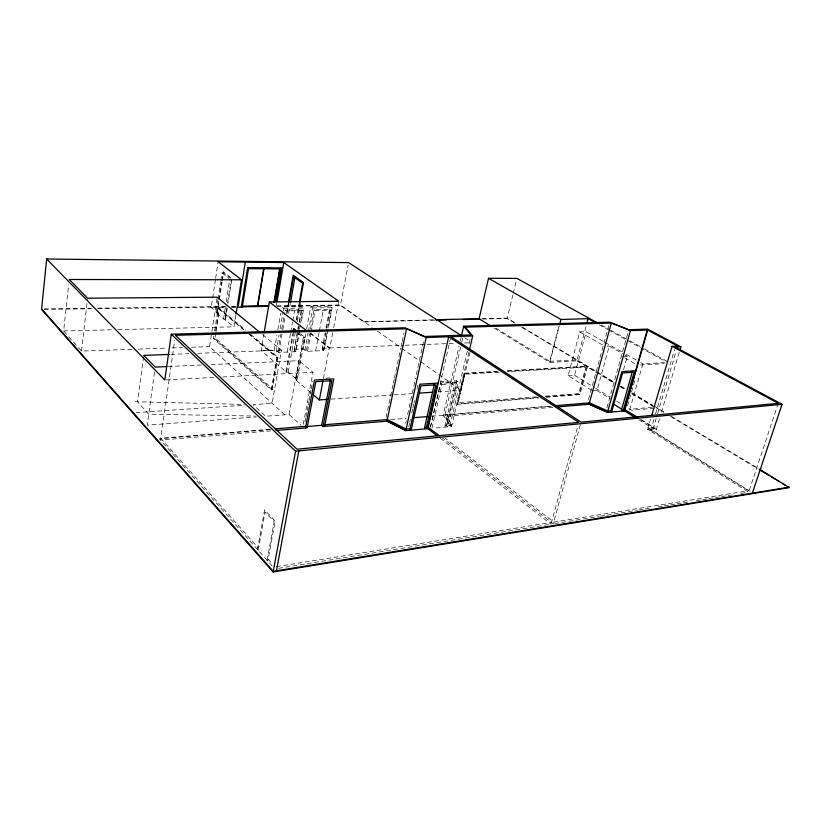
<?xml version="1.0" encoding="UTF-8"?>
<svg xmlns="http://www.w3.org/2000/svg" width="831" height="831" viewBox="0 0 831 831"><rect width="100%" height="100%" fill="white"/><g stroke="black" fill="none" stroke-linecap="round" stroke-linejoin="round"><path stroke-width="0.62" stroke-dasharray="4.16 3.12" d="M131.942 349.332L81.511 351.087L63.634 330.946L68.672 284.638M81.511 351.087L87.432 299.451M143.566 356.655L137.52 401.789L148.718 414.191L255.304 416.082M154.514 372.195L147.212 425.15L256.571 416.933M270.844 430.884L160.476 440.108L174.707 340.388M215.437 279.58L211.178 307.522L226.541 307.314M215.634 278.302L218.148 261.796M284.784 414.814L209.537 346.631L211.687 332.68M211.874 331.413L217.14 297.176M235.807 315.375L233.978 326.812L215.852 312.768L217.764 300.323M217.951 299.077L220.641 281.667M220.828 280.431L221.981 272.963L223.487 272.973L230.332 278.312M216.912 312.373L218.688 300.926M218.875 299.648L221.628 281.834M221.825 280.566L223.196 271.654L231.922 278.458L228.006 303.388M215.852 312.768L217.348 312.736L219.135 301.196M219.332 299.908L222.106 281.948M222.303 280.67L223.487 272.973M250.557 334.291L278.021 357.268L272.319 389.864L271.259 389.926L213.442 338.529L213.837 335.984M214.616 330.904L218.158 308.031L219.166 308.021L245.654 330.177M272.319 389.864L214.45 338.497L214.845 335.963M215.634 330.883L219.166 308.021M215.842 332.951L215.084 337.895L271.955 388.274L277.263 357.912L248.864 334.093M216.039 331.714L219.488 309.464L243.971 329.99M223.497 319.249L225.461 306.691M226.25 301.674L229.792 279.081M225.014 319.218L226.78 307.927M227.569 302.91L231.319 279.081M225.45 319.592L227.216 308.374M300.313 333.782L304.967 337.417L297.249 379.757L288.16 372.08L286.57 372.163L261.1 350.578L263.926 333.948M276.422 305.382L276.848 302.868M299.264 330.572L295.452 351.742L278.821 352.396L277.824 351.565L276.162 351.627L274.292 350.08L276.941 334.841M277.824 329.772L280.691 313.266M276.162 351.627L279.05 335.09M280.151 328.733L283.039 312.196M283.257 310.919L283.703 308.374L281.792 306.919L301.84 306.639L303.772 308.083L301.051 323.186M277.824 351.565L280.888 333.989M281.771 328.972L284.618 312.643M271.259 389.926L276.952 357.32L249.518 334.311M278.821 352.396L282.561 331.029M282.779 329.772L284.981 317.203M286.56 313.194L288.336 303.076M287.079 313.588L288.866 303.408M262.658 334.654L281.46 350.131L272.111 403.336L253.102 404.624L265.577 416.258L289.053 414.492L300.967 425.233M288.586 313.557L290.383 303.388M287.173 352.064L290.507 333.304M290.736 332.047L292.512 322.044M292.73 320.787L294.506 310.784M285.999 371.675L292.782 333.615M286.57 372.163L293.842 331.465M296.033 320.506L299.139 303.107M296.844 319.738L299.731 303.627M288.16 372.08L295.441 331.424M297.321 321.722L300.666 303.086M257.485 549.457L264.59 509.87L275.165 521.099L267.821 561.112M258.192 550.247L265.058 512.021L274.168 521.712L267.094 560.291M299.69 330.728L296.065 350.859L294.164 349.321L297.55 330.489M297.778 329.242L298.225 326.728M299.129 321.711L301.84 306.639M295.452 351.742L294.444 350.921L298.017 331.018M298.246 329.772L301.819 309.88L285.064 310.14L286.082 310.919L302.858 310.649L300.614 323.103M299.492 329.325L300.386 324.35M289.053 414.492L298.828 360.685L210.845 364.622M310.68 392.585L295.639 379.84L303.346 337.459L297.778 333.106M296.252 380.359L304.188 336.752M326.988 332.94L323.654 350.63L307.553 351.264L303.024 348.989L305.756 334M306.67 329.003L310.763 306.525L330.156 306.255L332.14 307.678L328.287 328.079M304.925 350.505L308.135 332.992M308.363 331.735L312.716 307.958L310.763 306.525M306.535 350.443L309.568 333.885M310.503 328.796L314.014 309.683L330.229 309.433L331.289 310.192L327.944 327.881M307.553 351.264L310.836 333.408M311.074 332.13L315.053 310.451L314.014 309.683M315.645 350.942L319.187 331.901M319.426 330.634L323.207 310.327M303.273 424.35L312.996 372.288L298.828 360.685M305.091 421.733L305.798 417.951M306.037 416.684L306.982 411.636M307.21 410.379L307.927 406.598M308.156 405.331L308.872 401.55M309.101 400.293L310.046 395.244M310.285 393.987L310.991 390.196M311.23 388.939L312.643 381.377M328.048 329.356L324.194 349.758L322.251 348.251L325.129 332.982M326.084 327.892L330.156 306.255M323.654 350.63L322.615 349.82L326.427 329.627M326.666 328.37L330.229 309.433M323.425 378.448L329.19 348.127L309.921 333.262M332.722 332.805L329.834 347.971L310.586 333.138M333.678 327.757L338.736 301.217M434.717 320.184L363.562 321.846L340.398 305.455L348.116 265.099M363.562 321.846L433.689 319.79M386.062 417.494L393.073 384.473M393.343 383.205L394.154 379.393M394.424 378.126L400.833 347.877M401.103 346.62L401.903 342.85M402.173 341.593L404.032 332.805M405.705 423.228L406.245 420.735M407.616 414.482L415.542 378.25M416.362 374.469L423.841 340.284M408.769 426.646L409.59 422.917M409.86 421.67L410.41 419.188M411.781 412.965L412.602 409.236M412.872 408L413.693 404.271M413.963 403.025L414.513 400.542M416.975 389.344L418.336 383.133M430.479 427.134L450.298 339.204M431.964 428.287L441.915 384.473L440.399 383.382L455.004 382.468L456.541 383.538L446.476 426.968L444.98 425.836L455.004 382.468M468.881 352.251L451.565 426.511L450.059 425.379L443.214 415.251L459.086 346.195M460.229 341.188L461.091 337.438M460.603 347.192L444.668 416.352L451.565 426.511L433.169 428.173M461.756 342.175L462.909 337.168M456.78 380.754L446.372 425.711L447.867 426.843L458.317 381.834L456.78 380.754L440.586 381.761M467.386 350.942L450.059 425.379L444.98 425.836M469.1 343.567L470.533 337.407M497.686 371.26L464.093 373.181L456.936 403.856L457.59 404.333L538.727 397.904M457.59 404.333L464.758 373.638L464.093 373.181M437.906 391.858L461.112 390.279L469.889 352.697M514.929 323.166L507.159 318.502L512.976 294.517M513.278 293.281L516.28 280.868M496.003 328.172L549.758 361.319L558.941 325.825M494.31 328.152L549.81 362.43L559.336 325.627M591.579 390.217L568.103 375.674L579.716 331.922L586.219 331.704L604.002 341.79M549.81 362.43L576.859 360.789L586.457 324.848M568.103 375.674L574.564 375.269L586.219 331.704M545.676 396.854L579.259 394.195L586.842 366.149L505.435 370.813M546.455 397.291L579.945 394.632L587.538 366.575L507.409 371.187M278.593 568.3L551.026 524.195L577.774 426.106M580.391 424.631L553.269 523.831L442.393 437.989M588.514 399.586L608.718 325.814M592.648 390.882L596.99 390.56L609.248 346.091L624.123 354.546M606.942 407.689L628.444 330.946M623.53 369.753L627.312 356.354L625.182 355.149M627.582 405.798L635.351 378.656M664.686 362.586L642.914 363.843L629.846 409.278L654.07 407.117M647.484 429.71L650.6 419.146M650.642 430.458L654.08 418.845M655.545 413.89L674.585 349.56M653.031 429.128L656.158 418.595M657.612 413.682L676.205 350.983M656.178 429.876L659.991 417.069M661.455 412.145L679.426 351.752M778.252 403.336L748.658 492.191L647.629 429.222L654.828 428.474M276.411 566.659L551.514 522.429M554.547 523.623L599.244 516.383M600.522 516.176L605.633 515.355M606.91 515.147L637.554 510.182M638.831 509.974L643.942 509.154M645.22 508.946L650.33 508.115M657.986 506.879L663.096 506.048M664.374 505.84L669.485 505.019M670.762 504.812L675.863 503.981M677.14 503.773L682.251 502.942M683.529 502.745L688.639 501.914M696.305 500.678L701.406 499.846M702.683 499.639L707.794 498.808M709.072 498.6L714.182 497.779M715.46 497.572L720.56 496.741M721.838 496.533L726.948 495.712M728.226 495.505L733.337 494.674M740.992 493.437L746.103 492.606M649.115 430.157L656.324 429.388L640.493 419.603M655.254 427.03L648.055 427.778L749.178 490.654L553.747 522.065L444.824 437.968M654.402 408.187L631.446 410.265L627.644 407.928M430.427 426.864L440.856 382.925L458.317 381.834M448.231 425.275L451.929 424.942L445.032 414.794L549.457 406.172M552.947 407.294L444.668 416.352L443.214 415.251M269.857 429.274L160.736 438.29L257.849 547.432M270.48 429.565L159.292 438.768L160.476 440.108M390.653 419.613L406.037 418.336M431.673 416.206L551.431 406.286M537.927 397.467L456.936 403.856L457.829 403.793M536.327 396.834L458.068 402.765L464.747 374.179L499.524 372.163M545.313 396.158L578.667 393.634L585.813 367.167L507.253 371.717M330.935 399.129L392.803 394.922M394.091 394.839L412.134 393.614M135.879 412.612L244.085 405.237M441.915 384.473L456.541 383.538M640.493 365.006L664.218 363.614M464.758 373.638L497.073 371.779M295.639 379.84L297.249 379.757M325.981 378.136L329.845 377.918M166.096 379.892L213.775 377.419M222.791 376.952L312.996 372.288M627.312 356.354L622.564 356.603L635.954 364.248M549.758 361.319L577.026 359.885M168.153 366.523L201.798 365.017M607.066 346.184L609.248 346.091M276.952 357.32L278.021 357.268M261.1 350.578L274.292 350.08M294.164 349.321L303.024 348.989M322.251 348.251L403.928 345.281M405.216 345.229L425.836 344.45M427.124 344.398L447.743 343.608M449.031 343.567L455.471 343.317M464.498 342.974L472.226 342.673M170.76 354.37L188.782 353.674M197.788 353.331L281.46 350.131M294.444 350.921L296.065 350.859M322.615 349.82L324.194 349.758M138.413 349.113L166.865 348.116M172.038 347.94L182.384 347.576M191.431 347.265L209.537 346.631M303.346 337.459L304.967 337.417M213.442 338.529L214.45 338.497M481.907 318.678L507.263 318.096L515.012 322.74M482.582 319.073L507.159 318.502M63.634 330.946L112.673 329.762M117.836 329.627L233.978 326.812M283.703 308.374L303.772 308.083M312.716 307.958L332.14 307.678M315.053 310.451L331.289 310.192M44.199 308.872L90.891 308.27M97.383 308.187L226.52 306.504M231.537 306.431L235.298 306.39M276.931 305.839L340.481 305.019L372.132 327.383M44.136 309.392L92.002 308.748M98.474 308.665L226.551 306.961M231.724 306.899L235.609 306.847M277.003 306.296L340.398 305.455M231.662 307.241L238.071 307.158M134.778 401.726L244.117 404.406M601.582 325.191L609.487 329.554M610.619 330.177L628.683 340.159M629.815 340.783L643.36 348.272M644.492 348.895L668.207 362.004M599.421 324.9L607.336 329.284M608.458 329.907L626.553 339.91M627.675 340.544L666.119 361.807M605.113 342.424L621.785 351.877M626.242 354.39L636.245 360.062M640.691 362.586L642.914 363.843M579.716 331.922L604.875 346.288M522.761 327.383L595.713 371.073M596.803 371.727L614.389 382.26M620.986 386.207L625.379 388.846M631.976 392.793L652.854 405.299M653.945 405.954L665.029 412.591M671.687 416.58L758.339 468.476M521.598 327.165L596.014 371.769M597.125 372.433L613.787 382.416M620.445 386.415L624.891 389.074M631.56 393.073L663.772 412.384M670.43 416.373L758.173 468.975M576.859 360.789L614.369 383.288M619.884 386.602L625.4 389.905M632.017 393.884L652.969 406.452M574.564 375.269L594.466 387.516M595.578 388.191L609.944 397.041M616.581 401.124L621.006 403.845M596.99 390.56L610.203 398.703M641.47 419.707L653.602 427.207M638.852 419.769L653.176 428.64M650.787 429.98L750.154 491.807M579.259 394.195L579.945 394.632M464.622 337.75L470.055 341.271M377.43 331.133L400.729 347.607M401.789 348.355L419.8 361.08M420.86 361.828L461.112 390.279M301.819 309.88L302.858 310.649M440.15 438.124L551.026 524.195M221.981 272.963L228.816 278.312M218.158 308.031L244.615 330.208M210.222 306.712L217.348 312.736M268.195 559.066L272.828 564.259M163.053 443.006L272.443 566.316"/><path stroke-width="1.25" d="M461.371 335.641L348.594 262.606L46.661 259.002L41.55 309.423L273.119 571.998L789.273 487.61L759.451 469.141M156.363 439.609L156.457 439.007M461.672 334.935L463.677 326.178L471.104 334.945L424.672 336.493L405.102 327.788L171.279 334.207L164.808 379.954L46.661 259.002M236.014 314.097L241.509 279.787L218.148 261.796L283.786 262.554L338.736 301.217L269.348 301.965L264.351 331.392M245.301 262.108L238.071 307.158L242.288 307.106L248.5 268.662L247.721 268.081L270.2 268.268M241.291 307.117L247.669 267.592L282 267.883L276.204 301.653M257.485 306.099L263.811 268.049M257.703 306.275L264.04 268.216M274.022 302.12L279.611 269.441M274.251 302.297L280.057 268.351M275.248 301.632L280.857 268.922L248.5 268.662M277.066 301.601L283.786 262.554M288.554 301.809L293.218 275.258L303.492 282.571L299.949 302.391M289.095 302.131L293.561 276.692L302.692 283.215L299.368 301.861M290.601 302.12L295.078 276.702M293.239 331.081L293.686 328.546L296.553 330.78M273.119 571.998L295.576 451.202L171.279 334.207M276.411 570.793L298.828 450.89M305.496 427.986L314.492 379.996L333.813 378.905L324.63 426.386M327.071 399.399L319.343 399.919L322.947 380.972M437.096 435.756L427.934 428.651L405.798 430.645L386.945 421.172L323.051 426.511L321.69 425.316L330.499 379.58M323.051 426.511L331.891 380.702L315.801 381.626L307.106 427.851L275.975 430.448M386.945 421.172L406.588 328.806L426.21 337.531L448.698 336.773L578.802 422.356L297.041 449.218L175.434 335.298L406.588 328.806M426.21 337.531L405.798 430.645L404.333 429.482M409.693 430.292L419.842 384.234L437.75 383.112L427.466 428.692M411.148 430.167L420.943 385.802L435.943 384.846L426.033 428.817L424.558 427.664L434.426 383.756M427.934 428.651L448.698 336.773M469.463 349.747L472.683 335.953L465.215 327.154L611.325 323.051L630.449 330.613L647.64 330.032L677.66 346.07L672.071 346.33L651.691 415.438M491.048 326.136L479.072 318.74L488.535 278.302L516.882 278.385L597.063 322.688M559.969 323.166L560.925 319.488L588.119 318.647L596.024 323.02M587.122 322.366L588.119 318.647M556.812 406.972L589.044 404.281L611.325 323.051M589.044 404.281L607.471 412.425L630.449 330.613M610.463 412.155L621.889 371.602L635.632 370.751M611.585 412.051L622.606 372.994L634.115 372.257L623.053 411.023L621.463 410.036L632.495 371.322M647.266 330.052L624.154 410.919L622.564 409.932M647.64 330.032L624.517 410.888L607.471 412.425M679.789 350.526L680.89 346.828L647.629 329.097L628.787 329.72L609.715 322.168L463.677 326.178M752.346 493.167L782.054 404.302L675.312 347.088L680.89 346.828M789.45 487.111L273.254 571.312L41.602 308.914M295.576 451.202L782.054 404.302M410.047 428.682L406.151 429.035L387.288 419.572L324.952 424.724M427.82 427.092L439.495 435.724M610.868 410.732L607.877 411.002L589.428 402.869L554.62 405.746M624.559 409.506L638.156 417.661M424.558 427.664L425.981 427.539M274.999 428.848L305.808 426.303M306.982 426.542L321.69 425.316M413.724 417.702L427.83 416.528M419.863 393.084L432.754 392.211M166.865 366.585L155.22 367.105L143.732 355.398L169.472 354.411M472.683 335.953L450.869 336.7L581.077 422.138L778.252 403.336L672.071 346.33M436.275 319.727L479.072 318.74M436.005 320.164L446.361 319.914M463.179 319.53L479.996 319.135M242.548 306.296L268.486 305.953M242.766 306.473L268.714 306.13M242.081 306.753L262.773 306.483M241.509 279.787L69.233 279.496L87.577 298.194L217.14 297.176L259.688 332.213M257.537 267.998L269.971 268.101M589.802 404.323L605.892 411.428M387.745 421.14L403.232 428.921M488.535 278.302L560.925 319.488M760.396 470.304L769.288 475.623M771.511 476.963L774.835 478.957M777.058 480.287L779.281 481.616M782.615 483.621L784.838 484.951M614.223 404.51L621.837 409.226M622.928 409.901L635.538 417.713M269.348 301.965L306.878 330.915M312.601 394.216L319.343 399.919"/></g></svg>
